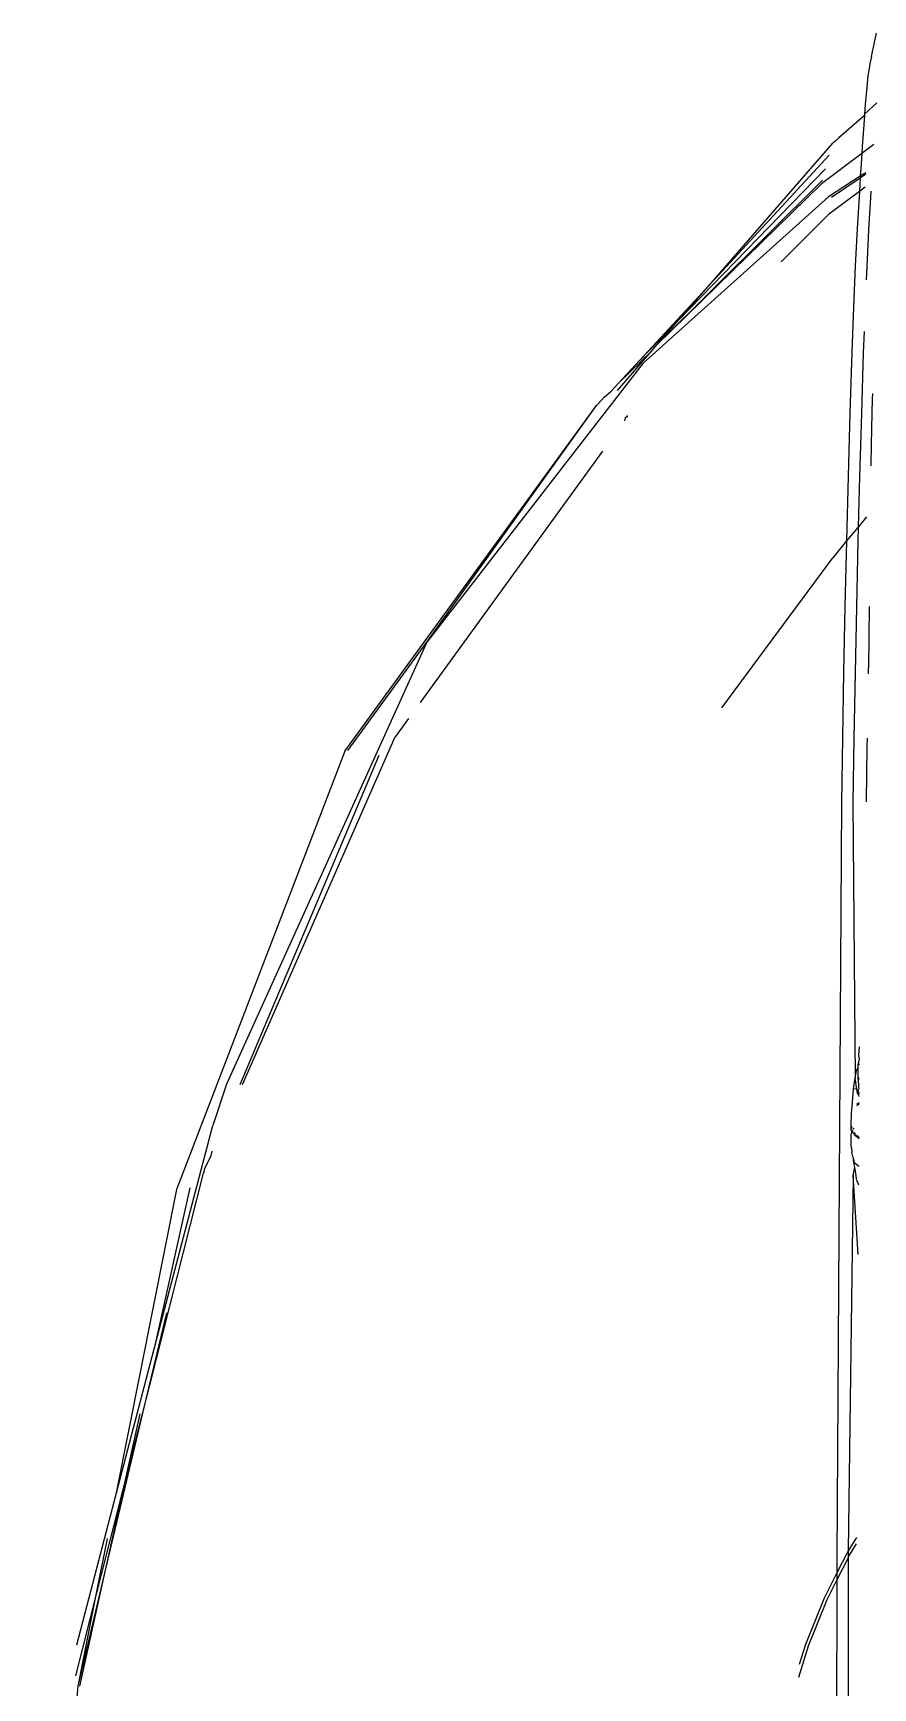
# Model space of a CAD drawing. Header units: millimetres. Extents: x -41292 to 298682, y -22072 to 33155.
# Drawn here: x 30556.5 to 30594.6, y -10476.6 to -10401.4 of the extents above; entities that cross this region are included whole.
import ezdxf

# ---------------------------------------------------------------- set-up
doc = ezdxf.new("R2010")
doc.units = ezdxf.units.MM

# ---------------------------------------------------------------- blocks, each defined once
blk = doc.blocks.new('rmfnasesx')
for p, q in [((58057.825, 5109.952), (58058.05, 5111.007)), ((58057.825, 5109.952), (58057.748, 5109.617)), ((58057.705, 5109.406), (58057.657, 5109.073)), ((58057.748, 5109.617), (58057.705, 5109.406)), ((58057.599, 5108.549), (58057.532, 5107.76)), ((58057.657, 5109.073), (58057.599, 5108.549)), ((58058.059, 5107.846), (58057.5, 5107.326)), ((58057.532, 5107.76), (58057.5, 5107.326)), ((58057.496, 5107.269), (58056.341, 5106.248)), ((58057.496, 5107.269), (58057.451, 5106.64)), ((58057.5, 5107.326), (58057.496, 5107.269)), ((58056.341, 5106.248), (58056.215, 5106.131)), ((58057.451, 5106.64), (58057.397, 5105.862)), ((58050.516, 5099.64), (58056.068, 5106.006)), ((58050.516, 5099.64), (58055.894, 5105.467)), ((58057.376, 5105.532), (58055.551, 5104.166)), ((58056.215, 5106.131), (58056.068, 5106.006)), ((58057.376, 5105.532), (58057.33, 5104.84)), ((58057.923, 5105.941), (58057.376, 5105.532)), ((58057.397, 5105.862), (58057.376, 5105.532)), ((58049.054, 5097.964), (58055.723, 5104.839)), ((58057.33, 5104.84), (58057.309, 5104.504)), ((58057.564, 5104.667), (58057.309, 5104.504)), ((58048.089, 5096.857), (58055.596, 5104.335)), ((58055.551, 5104.166), (58048.089, 5096.857)), ((58057.309, 5104.504), (58055.858, 5103.576)), ((58057.304, 5104.423), (58056, 5103.54)), ((58057.304, 5104.423), (58057.267, 5103.82)), ((58057.526, 5104.015), (58057.267, 5103.82)), ((58057.56, 5104.596), (58057.304, 5104.423)), ((58057.309, 5104.504), (58057.304, 5104.423)), ((58055.858, 5103.576), (58047.435, 5095.995)), ((58057.267, 5103.82), (58055.86, 5102.767)), ((58057.252, 5103.587), (58057.168, 5102.114)), ((58057.267, 5103.82), (58057.252, 5103.587)), ((58057.768, 5103.537), (58057.684, 5102.067)), ((58057.786, 5103.822), (58057.768, 5103.537)), ((58053.722, 5100.623), (58055.86, 5102.767)), ((58057.168, 5102.114), (58057.082, 5100.436)), ((58057.684, 5102.067), (58057.599, 5100.393)), ((58057.082, 5100.436), (58057, 5098.565)), ((58057.599, 5100.393), (58057.573, 5099.804)), ((58047.297, 5096.153), (58050.516, 5099.64)), ((58049.054, 5097.964), (58050.516, 5099.64)), ((58047.297, 5096.153), (58049.054, 5097.964)), ((58048.089, 5096.857), (58049.054, 5097.964)), ((58057, 5098.565), (58056.925, 5096.517)), ((58057.477, 5097.448), (58057.442, 5096.486)), ((58046.277, 5094.779), (58047.843, 5096.575)), ((58046.331, 5095.106), (58047.843, 5096.575)), ((58047.843, 5096.575), (58048.089, 5096.857)), ((58056.925, 5096.517), (58056.839, 5093.75)), ((58057.442, 5096.486), (58057.357, 5093.726)), ((58047.435, 5095.995), (58037.625, 5083.352)), ((58046.331, 5095.106), (58047.297, 5096.153)), ((58045.995, 5094.742), (58046.331, 5095.106)), ((58045.387, 5094.156), (58045.324, 5094.094)), ((58045.411, 5094.189), (58045.387, 5094.156)), ((58045.411, 5094.189), (58045.67, 5094.475)), ((58045.67, 5094.475), (58045.995, 5094.742)), ((58057.836, 5093.079), (58057.865, 5094.399)), ((58057.865, 5094.399), (58057.871, 5094.633)), ((58033.89, 5078.402), (58045.324, 5094.094)), ((58037.625, 5083.352), (58045.324, 5094.094)), ((58046.633, 5093.535), (58046.593, 5093.401)), ((58046.633, 5093.535), (58046.721, 5093.602)), ((58046.72, 5093.576), (58046.633, 5093.535)), ((58046.722, 5093.634), (58046.72, 5093.576)), ((58056.839, 5093.75), (58056.758, 5090.881)), ((58057.357, 5093.726), (58057.276, 5090.862)), ((58057.807, 5091.441), (58057.836, 5093.079)), ((58045.596, 5092.026), (58037.32, 5080.609)), ((58057.805, 5091.356), (58057.807, 5091.441)), ((58056.758, 5090.881), (58056.682, 5087.94)), ((58057.276, 5090.862), (58057.217, 5088.575)), ((58057.596, 5089.038), (58057.217, 5088.575)), ((58057.217, 5088.575), (58056.682, 5087.94)), ((58057.217, 5088.575), (58057.2, 5087.925)), ((58056.682, 5087.94), (58056.064, 5087.171)), ((58056.682, 5087.94), (58056.614, 5084.958)), ((58057.2, 5087.925), (58057.131, 5084.946)), ((58051.017, 5080.359), (58056.064, 5087.171)), ((58056.614, 5084.958), (58056.552, 5081.966)), ((58057.131, 5084.946), (58057.071, 5081.956)), ((58057.716, 5084.959), (58057.678, 5082.167)), ((58037.625, 5083.352), (58028.527, 5063.272)), ((58034.041, 5078.426), (58037.625, 5083.352)), ((58057.675, 5081.903), (58057.678, 5082.167)), ((58056.552, 5081.966), (58056.501, 5078.994)), ((58057.071, 5081.956), (58057.018, 5078.986)), ((58036.786, 5079.871), (58036.15, 5078.994)), ((58033.89, 5078.402), (58026.285, 5058.562)), ((58036.15, 5078.994), (58029.229, 5063.234)), ((58056.501, 5078.994), (58056.459, 5076.041)), ((58057.018, 5078.986), (58056.977, 5076.035)), ((58057.591, 5076.097), (58057.624, 5078.585)), ((58057.624, 5078.585), (58057.631, 5078.989)), ((58035.444, 5078.202), (58029.132, 5063.239)), ((58056.459, 5076.041), (58056.245, 5041.741)), ((58056.977, 5076.035), (58057.075, 5063.545)), ((58057.249, 5064.581), (58057.276, 5064.966)), ((58057.207, 5064.028), (58057.214, 5064.154)), ((58057.214, 5064.154), (58057.244, 5064.301)), ((58057.214, 5064.154), (58057.271, 5064.195)), ((58057.244, 5064.301), (58057.261, 5064.362)), ((58057.244, 5064.301), (58057.251, 5064.328)), ((58057.272, 5064.397), (58057.249, 5064.581)), ((58057.251, 5064.328), (58057.261, 5064.362)), ((58057.261, 5064.362), (58057.272, 5064.397)), ((58057.035, 5063.274), (58057.075, 5063.545)), ((58057.075, 5063.545), (58057.141, 5063.895)), ((58057.151, 5063.041), (58057.075, 5063.545)), ((58057.141, 5063.895), (58057.207, 5064.028)), ((58057.212, 5063.595), (58057.207, 5064.028)), ((58057.212, 5063.542), (58057.212, 5063.595)), ((58057.212, 5063.595), (58057.24, 5063.535)), ((58057.217, 5063.478), (58057.212, 5063.542)), ((58057.24, 5063.535), (58057.217, 5063.478)), ((58057.217, 5063.478), (58057.218, 5063.395)), ((58057.224, 5063.325), (58057.218, 5063.395)), ((58028.527, 5063.272), (58027.899, 5061.399)), ((58056.948, 5062.451), (58056.964, 5062.644)), ((58056.964, 5062.644), (58056.984, 5062.845)), ((58056.984, 5062.845), (58057.006, 5063.053)), ((58057.006, 5063.053), (58057.035, 5063.274)), ((58057.151, 5063.041), (58057.006, 5063.053)), ((58057.16, 5062.977), (58057.151, 5063.041)), ((58057.169, 5062.918), (58057.16, 5062.977)), ((58057.176, 5062.871), (58057.169, 5062.918)), ((58057.189, 5062.841), (58057.176, 5062.871)), ((58057.179, 5063.015), (58057.201, 5063.051)), ((58057.179, 5063.015), (58057.19, 5062.962)), ((58057.189, 5062.841), (58057.188, 5062.896)), ((58057.215, 5062.816), (58057.189, 5062.841)), ((58057.217, 5062.976), (58057.204, 5063)), ((58057.24, 5062.772), (58057.215, 5062.816)), ((58057.229, 5062.932), (58057.217, 5062.976)), ((58057.224, 5063.325), (58057.233, 5063.111)), ((58057.264, 5063.073), (58057.226, 5063.063)), ((58057.255, 5063.03), (58057.226, 5063.063)), ((58057.256, 5062.836), (58057.229, 5062.932)), ((58057.262, 5062.718), (58057.24, 5062.772)), ((58057.262, 5062.81), (58057.256, 5062.836)), ((58056.906, 5061.779), (58056.914, 5061.957)), ((58056.914, 5061.957), (58056.922, 5062.098)), ((58056.922, 5062.098), (58056.933, 5062.26)), ((58056.933, 5062.26), (58056.948, 5062.451)), ((58057.26, 5062.373), (58057.144, 5062.283)), ((58057.26, 5062.416), (58057.147, 5062.349)), ((58025.319, 5051.542), (58027.899, 5061.399)), ((58056.893, 5061.014), (58056.927, 5061.076)), ((58056.894, 5061.162), (58056.896, 5061.387)), ((58056.894, 5061.162), (58056.918, 5061.136)), ((58056.896, 5061.387), (58056.9, 5061.591)), ((58056.94, 5061.267), (58056.896, 5061.387)), ((58056.9, 5061.591), (58056.906, 5061.779)), ((58056.927, 5061.076), (58056.918, 5061.136)), ((58056.951, 5061.208), (58056.946, 5061.239)), ((58056.959, 5061.074), (58056.97, 5061.124)), ((58056.959, 5061.074), (58057.018, 5061.018)), ((58056.964, 5061.15), (58056.983, 5061.188)), ((58056.97, 5061.124), (58056.964, 5061.15)), ((58057.001, 5061.223), (58057.025, 5061.27)), ((58057.056, 5061.043), (58057.028, 5061.072)), ((58056.893, 5060.612), (58056.893, 5061.014)), ((58056.895, 5060.534), (58056.893, 5060.612)), ((58056.898, 5060.472), (58056.895, 5060.534)), ((58056.903, 5060.399), (58056.898, 5060.472)), ((58056.903, 5060.399), (58056.918, 5060.169)), ((58057.026, 5060.983), (58057.018, 5061.018)), ((58057.026, 5060.983), (58057.25, 5060.803)), ((58057.112, 5060.983), (58057.056, 5061.043)), ((58057.25, 5060.843), (58057.147, 5060.953)), ((58027.818, 5060.022), (58027.511, 5059.397)), ((58027.864, 5060.234), (58027.818, 5060.022)), ((58056.94, 5060.106), (58056.918, 5060.169)), ((58056.958, 5060.049), (58056.94, 5060.106)), ((58056.967, 5059.99), (58056.958, 5060.049)), ((58056.994, 5059.921), (58056.967, 5059.99)), ((58057.03, 5059.801), (58056.994, 5059.921)), ((58056.997, 5059.79), (58056.994, 5059.921)), ((58057.012, 5059.75), (58056.997, 5059.79)), ((58057.012, 5059.75), (58057.03, 5059.801)), ((58057.035, 5059.625), (58057.012, 5059.75)), ((58057.082, 5059.668), (58057.012, 5059.75)), ((58057.056, 5059.5), (58057.035, 5059.625)), ((58057.242, 5059.528), (58057.082, 5059.668)), ((58027.465, 5059.222), (58025.028, 5049.607)), ((58027.489, 5059.272), (58027.465, 5059.222)), ((58027.511, 5059.397), (58027.489, 5059.272)), ((58056.984, 5059.126), (58056.765, 5042.082)), ((58056.984, 5059.126), (58057.056, 5059.5)), ((58057.217, 5055.536), (58056.984, 5059.126)), ((58057.11, 5059.23), (58057.056, 5059.5)), ((58057.13, 5058.973), (58057.11, 5059.23)), ((58057.237, 5058.686), (58057.132, 5058.942)), ((58023.531, 5044.712), (58026.285, 5058.562)), ((58025.319, 5051.542), (58026.87, 5058.562)), ((58025.028, 5049.607), (58025.806, 5052.892)), ((58023.531, 5044.712), (58025.319, 5051.542)), ((58023.033, 5041.194), (58025.028, 5049.607)), ((58025.028, 5049.607), (58024, 5045.57)), ((58024, 5045.57), (58024.602, 5048.296)), ((58024, 5045.57), (58022.64, 5040.23)), ((58023.033, 5041.194), (58024, 5045.57)), ((58021.722, 5037.801), (58023.531, 5044.712)), ((58022.64, 5040.23), (58023.118, 5042.635)), ((58057.137, 5042.683), (58056.765, 5042.082)), ((58056.82, 5041.883), (58057.135, 5042.392)), ((58056.243, 5040.74), (58056.763, 5041.739)), ((58056.69, 5041.96), (58056.244, 5041.077)), ((58056.245, 5041.741), (58056.244, 5041.077)), ((58056.765, 5042.082), (58056.69, 5041.96)), ((58056.763, 5041.739), (58056.725, 5016.017)), ((58056.764, 5041.771), (58056.763, 5041.739)), ((58056.765, 5042.082), (58056.764, 5041.771)), ((58056.764, 5041.771), (58056.82, 5041.883)), ((58021.784, 5035.926), (58023.033, 5041.194)), ((58021.869, 5035.926), (58023.033, 5041.194)), ((58056.244, 5041.077), (58055.666, 5039.932)), ((58056.244, 5041.077), (58056.243, 5040.74)), ((58022.64, 5040.23), (58021.663, 5036.395)), ((58021.784, 5035.926), (58022.64, 5040.23)), ((58055.803, 5039.866), (58056.243, 5040.74)), ((58056.243, 5040.74), (58056.208, 5017.041)), ((58055.666, 5039.932), (58054.816, 5037.819)), ((58054.958, 5037.766), (58055.803, 5039.866)), ((58054.816, 5037.819), (58054.537, 5036.907)), ((58054.522, 5036.343), (58054.958, 5037.766)), ((58019.739, 5012.77), (58021.784, 5035.926))]:
    blk.add_line(p, q)

msp = doc.modelspace()

# ---------------------------------------------------------------- block references
msp.add_blockref('rmfnasesx', (-27463.272, -15512.431))

doc.saveas('drawing.dxf')
